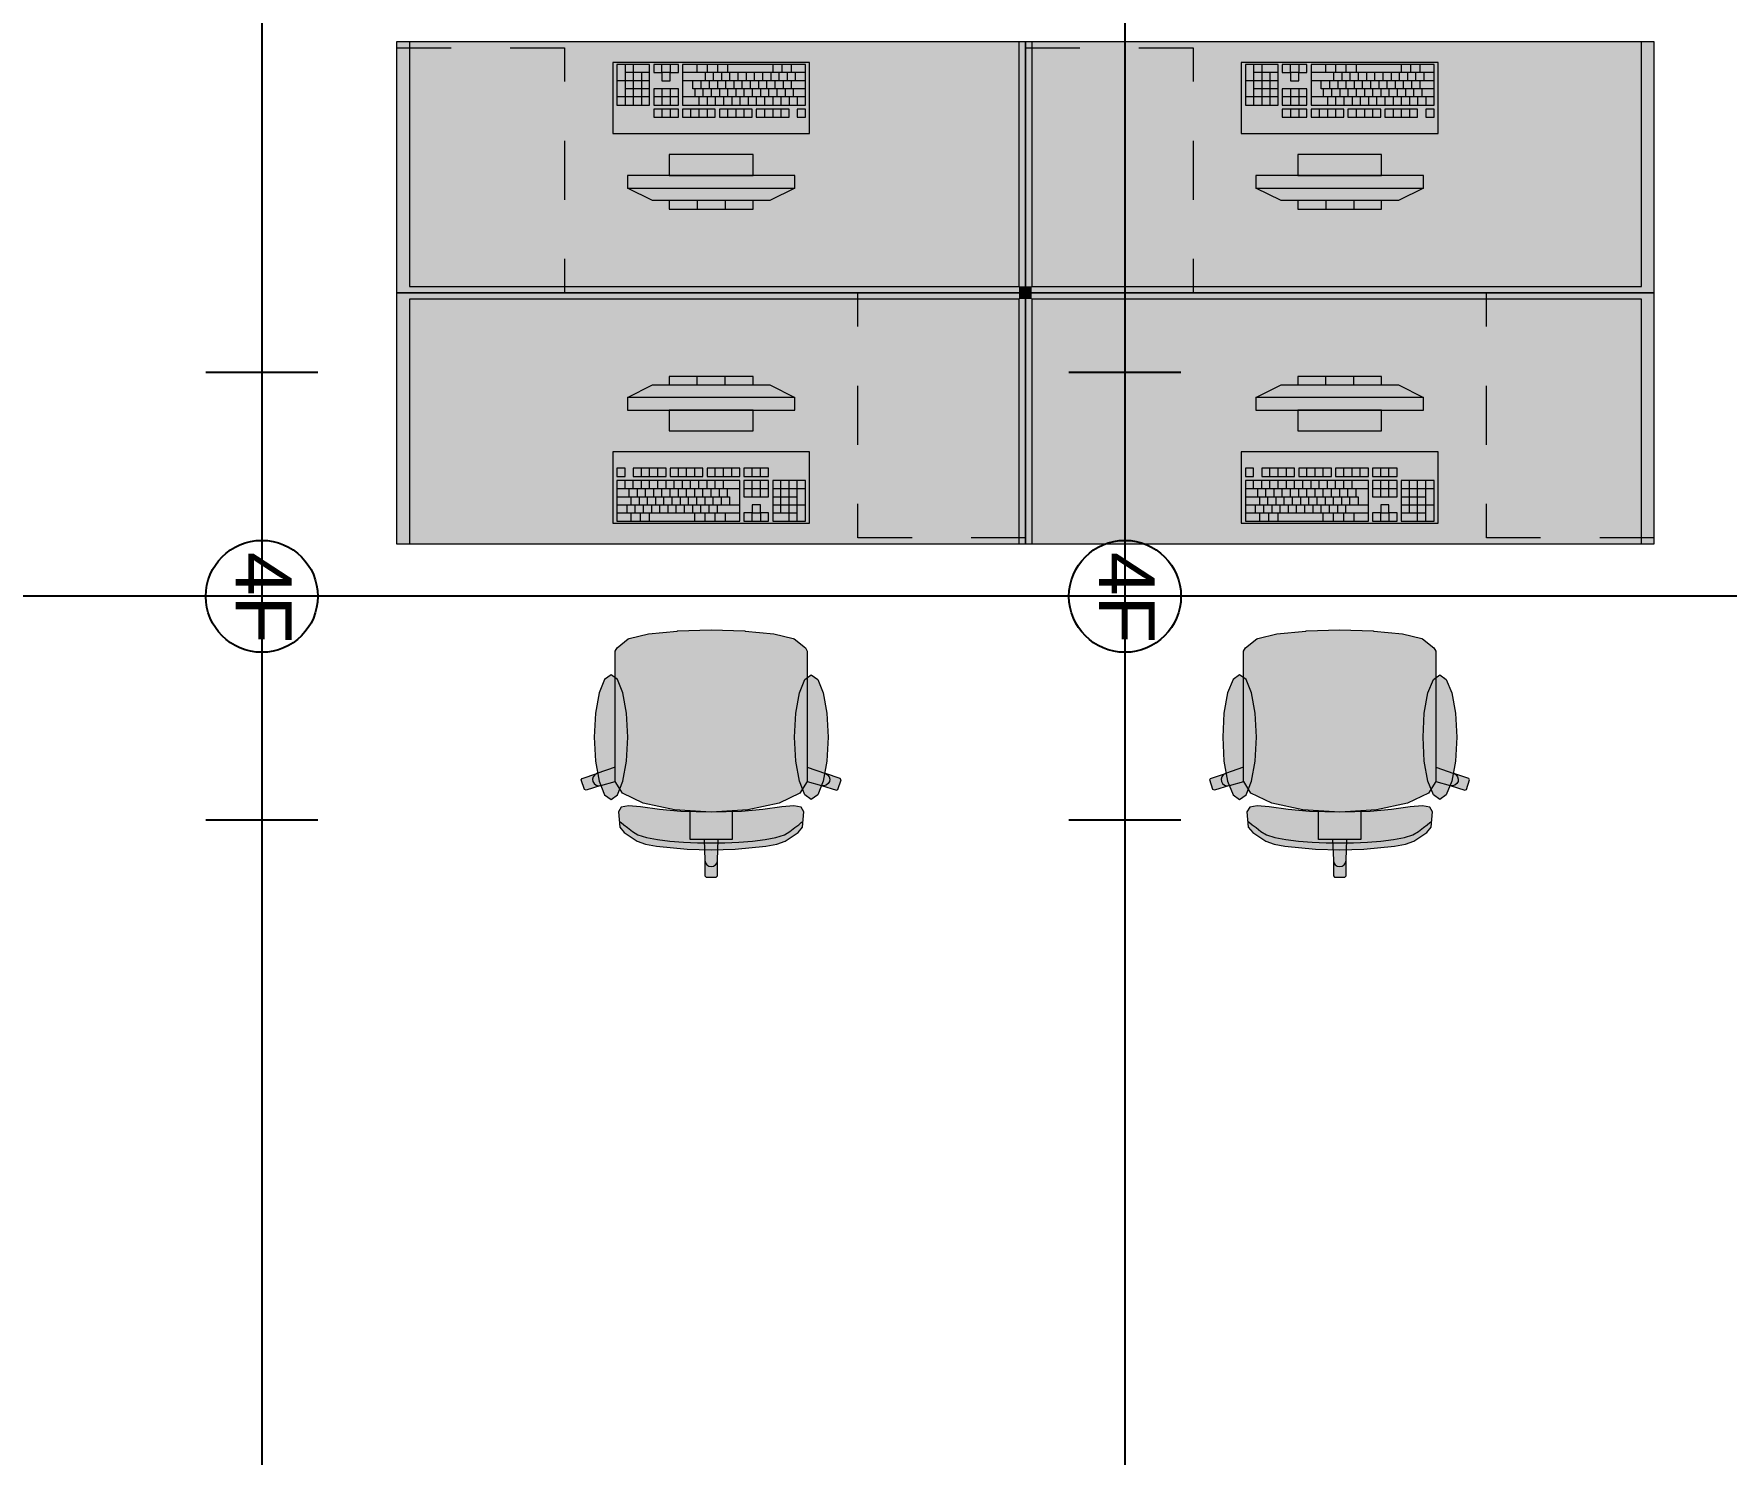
# Model space of a CAD drawing. Header units: inches. Extents: x 99 to 83418, y 65 to 21631.
# Drawn here: x 25828 to 29867, y 11176 to 14568 of the extents above; entities that cross this region are included whole.
import ezdxf

# ---------------------------------------------------------------- set-up
doc = ezdxf.new("R2010")
doc.units = ezdxf.units.IN
doc.header["$MEASUREMENT"] = 0
doc.layers.add('A-Place', color=50, linetype='Continuous')
doc.layers.add('lights', color=1, linetype='Continuous')
doc.layers.add('PDF_Interior$-$Furniture$', color=7, linetype='Continuous', true_color=0x573938)
doc.styles.get("Standard").update_dxf_attribs({"font": 'arial.ttf'})

# ---------------------------------------------------------------- blocks, each defined once
blk = doc.blocks.new('4feet')
at = {"layer": 'lights'}
for p, q in [((2508.5, 2039.6), (2508.5, 1739.6)), ((3708.5, 2039.6), (3708.5, 1739.6)), ((2508.5, 1889.6), (2958.5, 1889.6)), ((3258.5, 1889.6), (3708.5, 1889.6))]:
    blk.add_line(p, q, dxfattribs=at)
blk.add_circle((3108.5, 1889.6), 150, dxfattribs=at)
at = {"layer": 'lights', "insert": (2989.7, 1969.6), "char_height": 150, "attachment_point": 1}
blk.add_mtext_dynamic_manual_height_columns('4F', width=300, gutter_width=12.5, heights=[0], dxfattribs=at)

msp = doc.modelspace()

# ---------------------------------------------------------------- hatches: boundary and pattern name
at = {"layer": 'PDF_Interior$-$Furniture$', "true_color": 0xffffff, "transparency": 33554559}
for points in [[(26724.3, 13964.4), (26724.3, 14549.4), (26694.3, 14549.4), (26694.3, 13349.4), (26724.3, 13349.4), (26724.3, 13934.4)], [(29664.3, 13934.4), (29664.3, 13349.4), (29694.3, 13349.4), (29694.3, 14549.4), (29664.3, 14549.4), (29664.3, 13964.4)], [(27644.3, 14229.4), (27544.3, 14229.4), (27544.3, 14279.4), (27344.3, 14279.4), (27344.3, 14229.4), (27244.3, 14229.4), (27244.3, 14199.4), (27304.3, 14169.4), (27344.3, 14169.4), (27344.3, 14149.4), (27544.3, 14149.4), (27544.3, 14169.4), (27584.3, 14169.4), (27644.3, 14199.4)], [(29144.3, 14229.4), (29044.3, 14229.4), (29044.3, 14279.4), (28844.3, 14279.4), (28844.3, 14229.4), (28744.3, 14229.4), (28744.3, 14199.4), (28804.3, 14169.4), (28844.3, 14169.4), (28844.3, 14149.4), (29044.3, 14149.4), (29044.3, 14169.4), (29084.3, 14169.4), (29144.3, 14199.4)], [(27244.3, 13669.4), (27344.3, 13669.4), (27344.3, 13619.4), (27544.3, 13619.4), (27544.3, 13669.4), (27644.3, 13669.4), (27644.3, 13699.4), (27584.3, 13729.4), (27544.3, 13729.4), (27544.3, 13749.4), (27344.3, 13749.4), (27344.3, 13729.4), (27304.3, 13729.4), (27244.3, 13699.4)], [(28744.3, 13669.4), (28844.3, 13669.4), (28844.3, 13619.4), (29044.3, 13619.4), (29044.3, 13669.4), (29144.3, 13669.4), (29144.3, 13699.4), (29084.3, 13729.4), (29044.3, 13729.4), (29044.3, 13749.4), (28844.3, 13749.4), (28844.3, 13729.4), (28804.3, 13729.4), (28744.3, 13699.4)], [(27215, 13026.2), (27215, 12817.1), (27171.7, 12801.4), (27136.2, 12790), (27134.3, 12786.3), (27141.8, 12763.5), (27145.6, 12761.6), (27181, 12773), (27215.2, 12782.7), (27232.5, 12754.8), (27282.2, 12731), (27356.6, 12715.1), (27394, 12712.8), (27394, 12674.1), (27394, 12644.1), (27427.4, 12644.1), (27429.2, 12594.3), (27429.2, 12557.4), (27432.2, 12554.4), (27444.3, 12554.4), (27444.3, 13144.4), (27364.3, 13141.9), (27363.2, 13141.8), (27294.5, 13134.7), (27248.5, 13124), (27246.4, 13123.1), (27219.6, 13101.9), (27215, 13093.3), (27215, 13062.3)], [(27673.6, 13026.2), (27673.6, 13062.3), (27673.6, 13093.3), (27669, 13101.9), (27642.2, 13123.1), (27640.1, 13124), (27594.2, 13134.7), (27525.4, 13141.8), (27524.3, 13141.9), (27444.3, 13144.4), (27444.3, 12554.4), (27456.4, 12554.4), (27459.4, 12557.4), (27459.4, 12594.3), (27461.2, 12644.1), (27494.6, 12644.1), (27494.6, 12674.1), (27494.6, 12712.8), (27532, 12715.1), (27606.4, 12731), (27656.1, 12754.8), (27673.5, 12782.7), (27707.6, 12773), (27743, 12761.6), (27746.8, 12763.5), (27754.3, 12786.3), (27752.4, 12790), (27717, 12801.4), (27673.6, 12817.1)], [(28715, 13026.2), (28715, 12817.1), (28671.7, 12801.4), (28636.2, 12790), (28634.3, 12786.3), (28641.8, 12763.5), (28645.6, 12761.6), (28681, 12773), (28715.2, 12782.7), (28732.5, 12754.8), (28782.2, 12731), (28856.6, 12715.1), (28894, 12712.8), (28894, 12674.1), (28894, 12644.1), (28927.4, 12644.1), (28929.2, 12594.3), (28929.2, 12557.4), (28932.2, 12554.4), (28944.3, 12554.4), (28944.3, 13144.4), (28864.3, 13141.9), (28863.2, 13141.8), (28794.5, 13134.7), (28748.5, 13124), (28746.4, 13123.1), (28719.6, 13101.9), (28715, 13093.3), (28715, 13062.3)], [(29173.6, 13026.2), (29173.6, 13062.3), (29173.6, 13093.3), (29169, 13101.9), (29142.2, 13123.1), (29140.1, 13124), (29094.2, 13134.7), (29025.4, 13141.8), (29024.3, 13141.9), (28944.3, 13144.4), (28944.3, 12554.4), (28956.4, 12554.4), (28959.4, 12557.4), (28959.4, 12594.3), (28961.2, 12644.1), (28994.6, 12644.1), (28994.6, 12674.1), (28994.6, 12712.8), (29032, 12715.1), (29106.4, 12731), (29156.1, 12754.8), (29173.5, 12782.7), (29207.6, 12773), (29243, 12761.6), (29246.8, 12763.5), (29254.3, 12786.3), (29252.4, 12790), (29217, 12801.4), (29173.6, 12817.1)], [(27165, 12888.5), (27166.8, 12844.7), (27172.5, 12801.9), (27181.9, 12767.2), (27193.5, 12746), (27205.3, 12739.4), (27217.1, 12746), (27228.7, 12767.2), (27238, 12801.8), (27243.8, 12844.6), (27245.5, 12888.4), (27243.7, 12932.2), (27238, 12975), (27228.7, 13009.7), (27217.1, 13030.9), (27205.3, 13037.5), (27193.4, 13030.9), (27181.9, 13009.8), (27172.5, 12975.1), (27166.8, 12932.3)], [(27723.6, 12888.5), (27721.8, 12932.3), (27716.1, 12975.1), (27706.7, 13009.8), (27695.1, 13030.9), (27683.3, 13037.5), (27671.5, 13030.9), (27659.9, 13009.7), (27650.5, 12975), (27644.8, 12932.2), (27643, 12888.4), (27644.8, 12844.6), (27650.5, 12801.8), (27659.9, 12767.1), (27671.5, 12746), (27683.3, 12739.4), (27695.1, 12746), (27706.7, 12767.2), (27716.1, 12801.9), (27721.8, 12844.7)], [(28665, 12888.5), (28666.8, 12844.7), (28672.5, 12801.9), (28681.9, 12767.2), (28693.5, 12746), (28705.3, 12739.4), (28717.1, 12746), (28728.7, 12767.2), (28738, 12801.8), (28743.8, 12844.6), (28745.5, 12888.4), (28743.7, 12932.2), (28738, 12975), (28728.7, 13009.7), (28717.1, 13030.9), (28705.3, 13037.5), (28693.4, 13030.9), (28681.9, 13009.8), (28672.5, 12975.1), (28666.8, 12932.3)], [(29223.6, 12888.5), (29221.8, 12932.3), (29216.1, 12975.1), (29206.7, 13009.8), (29195.1, 13030.9), (29183.3, 13037.5), (29171.5, 13030.9), (29159.9, 13009.7), (29150.5, 12975), (29144.8, 12932.2), (29143, 12888.4), (29144.8, 12844.6), (29150.5, 12801.8), (29159.9, 12767.1), (29171.5, 12746), (29183.3, 12739.4), (29195.1, 12746), (29206.7, 12767.2), (29216.1, 12801.9), (29221.8, 12844.7)], [(27386.8, 12621.3), (27444.3, 12619.2), (27444.3, 12708.9), (27372, 12711.2), (27321.1, 12715.9), (27275.8, 12721.7), (27246.9, 12724.3), (27229.6, 12721.3), (27222.9, 12709.7), (27226.2, 12673.6), (27236.7, 12660.4), (27267.8, 12640.4), (27287.7, 12633.1), (27313.6, 12628.3)], [(27501.8, 12621.3), (27575, 12628.3), (27600.9, 12633.1), (27620.8, 12640.4), (27651.9, 12660.4), (27662.4, 12673.6), (27665.7, 12709.7), (27659, 12721.3), (27641.8, 12724.3), (27612.8, 12721.7), (27567.5, 12715.9), (27516.6, 12711.2), (27444.3, 12708.9), (27444.3, 12619.2)], [(28886.8, 12621.3), (28944.3, 12619.2), (28944.3, 12708.9), (28872, 12711.2), (28821.1, 12715.9), (28775.8, 12721.7), (28746.9, 12724.3), (28729.6, 12721.3), (28722.9, 12709.7), (28726.2, 12673.6), (28736.7, 12660.4), (28767.8, 12640.4), (28787.7, 12633.1), (28813.6, 12628.3)], [(29001.8, 12621.3), (29075, 12628.3), (29100.9, 12633.1), (29120.8, 12640.4), (29151.9, 12660.4), (29162.4, 12673.6), (29165.7, 12709.7), (29159, 12721.3), (29141.8, 12724.3), (29112.8, 12721.7), (29067.5, 12715.9), (29016.6, 12711.2), (28944.3, 12708.9), (28944.3, 12619.2)]]:
    msp.add_hatch(color=7, dxfattribs=at).paths.add_polyline_path(points)

# ---------------------------------------------------------------- linework, layer by layer
at = {"layer": 'A-Place'}
for p, q in [((26371.8, 19618.1), (26371.8, 7742)), ((28431.8, 19618.1), (28431.8, 7742)), ((31538.4, 13224.6), (7459.3, 13224.6))]:
    msp.add_line(p, q, dxfattribs=at)
at = {"layer": 'PDF_Interior$-$Furniture$', "lineweight": 13}
for points in [[(28194.3, 13949.4), (26694.3, 13949.4), (26694.3, 14549.4), (28194.3, 14549.4)], [(28209.3, 13964.4), (29664.3, 13964.4), (29664.3, 14549.4), (29694.3, 14549.4), (29694.3, 13349.4), (29664.3, 13349.4), (29664.3, 13934.4), (28209.3, 13934.4), (28209.3, 13349.4), (28179.3, 13349.4), (28179.3, 13934.4), (26724.3, 13934.4), (26724.3, 13349.4), (26694.3, 13349.4), (26694.3, 14549.4), (26724.3, 14549.4), (26724.3, 13964.4), (28179.3, 13964.4), (28179.3, 14549.4), (28209.3, 14549.4)], [(29694.3, 13949.4), (28194.3, 13949.4), (28194.3, 14549.4), (29694.3, 14549.4)], [(27679.3, 14499.4), (27209.3, 14499.4), (27209.3, 14329.4), (27679.3, 14329.4)], [(29179.3, 14499.4), (28709.3, 14499.4), (28709.3, 14329.4), (29179.3, 14329.4)], [(27297.4, 14494.5), (27219.1, 14494.5), (27219.1, 14397.6), (27297.4, 14397.6)], [(27366, 14494.5), (27307.2, 14494.5), (27307.2, 14475.1), (27326.8, 14475.1), (27326.8, 14455.8), (27346.4, 14455.8), (27346.4, 14475.1), (27366, 14475.1)], [(27669.5, 14494.5), (27375.8, 14494.5), (27375.8, 14397.6), (27669.5, 14397.6)], [(28797.4, 14494.5), (28719.1, 14494.5), (28719.1, 14397.6), (28797.4, 14397.6)], [(28866, 14494.5), (28807.2, 14494.5), (28807.2, 14475.1), (28826.8, 14475.1), (28826.8, 14455.8), (28846.4, 14455.8), (28846.4, 14475.1), (28866, 14475.1)], [(29169.5, 14494.5), (28875.8, 14494.5), (28875.8, 14397.6), (29169.5, 14397.6)], [(27366, 14436.4), (27307.2, 14436.4), (27307.2, 14397.6), (27366, 14397.6)], [(28866, 14436.4), (28807.2, 14436.4), (28807.2, 14397.6), (28866, 14397.6)], [(27366, 14387.9), (27307.2, 14387.9), (27307.2, 14368.5), (27366, 14368.5)], [(27454.1, 14387.9), (27375.8, 14387.9), (27375.8, 14368.5), (27454.1, 14368.5)], [(27542.2, 14387.9), (27463.9, 14387.9), (27463.9, 14368.5), (27542.2, 14368.5)], [(27630.3, 14387.9), (27552, 14387.9), (27552, 14368.5), (27630.3, 14368.5)], [(27669.5, 14387.9), (27649.9, 14387.9), (27649.9, 14368.5), (27669.5, 14368.5)], [(28866, 14387.9), (28807.2, 14387.9), (28807.2, 14368.5), (28866, 14368.5)], [(28954.1, 14387.9), (28875.8, 14387.9), (28875.8, 14368.5), (28954.1, 14368.5)], [(29042.2, 14387.9), (28963.9, 14387.9), (28963.9, 14368.5), (29042.2, 14368.5)], [(29130.3, 14387.9), (29052, 14387.9), (29052, 14368.5), (29130.3, 14368.5)], [(29169.5, 14387.9), (29149.9, 14387.9), (29149.9, 14368.5), (29169.5, 14368.5)], [(27544.3, 14279.4), (27344.3, 14279.4), (27344.3, 14229.4), (27544.3, 14229.4)], [(29044.3, 14279.4), (28844.3, 14279.4), (28844.3, 14229.4), (29044.3, 14229.4)], [(27644.3, 14229.4), (27244.3, 14229.4), (27244.3, 14199.4), (27644.3, 14199.4)], [(29144.3, 14229.4), (28744.3, 14229.4), (28744.3, 14199.4), (29144.3, 14199.4)], [(27544.3, 14169.4), (27344.3, 14169.4), (27344.3, 14149.4), (27544.3, 14149.4)], [(29044.3, 14169.4), (28844.3, 14169.4), (28844.3, 14149.4), (29044.3, 14149.4)], [(26694.3, 13949.4), (28194.3, 13949.4), (28194.3, 13349.4), (26694.3, 13349.4)], [(28194.3, 13949.4), (29694.3, 13949.4), (29694.3, 13349.4), (28194.3, 13349.4)], [(27344.3, 13729.4), (27544.3, 13729.4), (27544.3, 13749.4), (27344.3, 13749.4)], [(28844.3, 13729.4), (29044.3, 13729.4), (29044.3, 13749.4), (28844.3, 13749.4)], [(27244.3, 13669.4), (27644.3, 13669.4), (27644.3, 13699.4), (27244.3, 13699.4)], [(28744.3, 13669.4), (29144.3, 13669.4), (29144.3, 13699.4), (28744.3, 13699.4)], [(27344.3, 13619.4), (27544.3, 13619.4), (27544.3, 13669.4), (27344.3, 13669.4)], [(28844.3, 13619.4), (29044.3, 13619.4), (29044.3, 13669.4), (28844.3, 13669.4)], [(27209.3, 13399.4), (27679.3, 13399.4), (27679.3, 13569.4), (27209.3, 13569.4)], [(27219.1, 13510.9), (27238.7, 13510.9), (27238.7, 13530.3), (27219.1, 13530.3)], [(27258.3, 13510.9), (27336.6, 13510.9), (27336.6, 13530.3), (27258.3, 13530.3)], [(27346.4, 13510.9), (27424.7, 13510.9), (27424.7, 13530.3), (27346.4, 13530.3)], [(27434.5, 13510.9), (27512.8, 13510.9), (27512.8, 13530.3), (27434.5, 13530.3)], [(27522.6, 13510.9), (27581.4, 13510.9), (27581.4, 13530.3), (27522.6, 13530.3)], [(28709.3, 13399.4), (29179.3, 13399.4), (29179.3, 13569.4), (28709.3, 13569.4)], [(28719.1, 13510.9), (28738.7, 13510.9), (28738.7, 13530.3), (28719.1, 13530.3)], [(28758.3, 13510.9), (28836.6, 13510.9), (28836.6, 13530.3), (28758.3, 13530.3)], [(28846.4, 13510.9), (28924.7, 13510.9), (28924.7, 13530.3), (28846.4, 13530.3)], [(28934.5, 13510.9), (29012.8, 13510.9), (29012.8, 13530.3), (28934.5, 13530.3)], [(29022.6, 13510.9), (29081.4, 13510.9), (29081.4, 13530.3), (29022.6, 13530.3)], [(27219.1, 13404.2), (27512.8, 13404.2), (27512.8, 13501.2), (27219.1, 13501.2)], [(27522.6, 13462.4), (27581.4, 13462.4), (27581.4, 13501.2), (27522.6, 13501.2)], [(27591.2, 13404.2), (27669.5, 13404.2), (27669.5, 13501.2), (27591.2, 13501.2)], [(28719.1, 13404.2), (29012.8, 13404.2), (29012.8, 13501.2), (28719.1, 13501.2)], [(29022.6, 13462.4), (29081.4, 13462.4), (29081.4, 13501.2), (29022.6, 13501.2)], [(29091.2, 13404.2), (29169.5, 13404.2), (29169.5, 13501.2), (29091.2, 13501.2)], [(27522.6, 13404.2), (27581.4, 13404.2), (27581.4, 13423.6), (27561.8, 13423.6), (27561.8, 13443), (27542.2, 13443), (27542.2, 13423.6), (27522.6, 13423.6)], [(29022.6, 13404.2), (29081.4, 13404.2), (29081.4, 13423.6), (29061.8, 13423.6), (29061.8, 13443), (29042.2, 13443), (29042.2, 13423.6), (29022.6, 13423.6)], [(27168.1, 12831.4), (27176.8, 12783.1), (27189.9, 12750.8), (27205.3, 12739.4), (27220.7, 12750.8), (27233.8, 12783.1), (27242.5, 12831.4), (27245.6, 12888.5), (27242.5, 12945.5), (27233.8, 12993.8), (27220.7, 13026.1), (27205.3, 13037.5), (27189.9, 13026.1), (27176.8, 12993.8), (27168.1, 12945.5), (27165, 12888.5)], [(27723.6, 12888.5), (27720.5, 12831.4), (27711.8, 12783.1), (27698.7, 12750.8), (27683.3, 12739.4), (27667.9, 12750.8), (27654.8, 12783.1), (27646.1, 12831.4), (27643.1, 12888.5), (27646.1, 12945.5), (27654.8, 12993.8), (27667.9, 13026.1), (27683.3, 13037.5), (27698.7, 13026.1), (27711.8, 12993.8), (27720.5, 12945.5)], [(28668.1, 12831.4), (28676.8, 12783.1), (28689.9, 12750.8), (28705.3, 12739.4), (28720.7, 12750.8), (28733.8, 12783.1), (28742.5, 12831.4), (28745.6, 12888.5), (28742.5, 12945.5), (28733.8, 12993.8), (28720.7, 13026.1), (28705.3, 13037.5), (28689.9, 13026.1), (28676.8, 12993.8), (28668.1, 12945.5), (28665, 12888.5)], [(29223.6, 12888.5), (29220.5, 12831.4), (29211.8, 12783.1), (29198.7, 12750.8), (29183.3, 12739.4), (29167.9, 12750.8), (29154.8, 12783.1), (29146.1, 12831.4), (29143.1, 12888.5), (29146.1, 12945.5), (29154.8, 12993.8), (29167.9, 13026.1), (29183.3, 13037.5), (29198.7, 13026.1), (29211.8, 12993.8), (29220.5, 12945.5)], [(27567.5, 12715.9), (27516.6, 12711.2), (27444.3, 12708.9), (27372, 12711.2), (27321.1, 12715.9), (27275.8, 12721.7), (27246.9, 12724.3), (27229.6, 12721.3), (27222.9, 12709.7), (27226.2, 12673.6), (27236.7, 12660.4), (27267.8, 12640.4), (27287.7, 12633.1), (27313.6, 12628.3), (27386.8, 12621.3), (27444.3, 12619.2), (27501.8, 12621.3), (27575, 12628.3), (27600.9, 12633.1), (27620.8, 12640.4), (27651.9, 12660.4), (27662.4, 12673.6), (27665.7, 12709.7), (27659, 12721.3), (27641.8, 12724.3), (27612.8, 12721.7)], [(29067.5, 12715.9), (29016.6, 12711.2), (28944.3, 12708.9), (28872, 12711.2), (28821.1, 12715.9), (28775.8, 12721.7), (28746.9, 12724.3), (28729.6, 12721.3), (28722.9, 12709.7), (28726.2, 12673.6), (28736.7, 12660.4), (28767.8, 12640.4), (28787.7, 12633.1), (28813.6, 12628.3), (28886.8, 12621.3), (28944.3, 12619.2), (29001.8, 12621.3), (29075, 12628.3), (29100.9, 12633.1), (29120.8, 12640.4), (29151.9, 12660.4), (29162.4, 12673.6), (29165.7, 12709.7), (29159, 12721.3), (29141.8, 12724.3), (29112.8, 12721.7)]]:
    msp.add_lwpolyline(points, close=True, dxfattribs=at)
for points in [[(26694.3, 14534.4), (26823.7, 14534.4)], [(26964.9, 14534.4), (27094.3, 14534.4), (27094.3, 14453.6)], [(28194.3, 14534.4), (28323.7, 14534.4)], [(28464.9, 14534.4), (28594.3, 14534.4), (28594.3, 14453.6)], [(27238.7, 14494.5), (27238.7, 14397.6)], [(27297.4, 14475.1), (27238.7, 14475.1)], [(27258.3, 14494.5), (27258.3, 14397.6)], [(27277.8, 14475.1), (27277.8, 14397.6)], [(27346.4, 14494.5), (27346.4, 14475.1), (27326.8, 14475.1), (27326.8, 14494.5)], [(27669.5, 14475.1), (27375.8, 14475.1)], [(27410, 14494.5), (27410, 14475.1)], [(27429.6, 14475.1), (27429.6, 14455.8)], [(27434.5, 14494.5), (27434.5, 14475.1)], [(27449.2, 14475.1), (27449.2, 14455.8)], [(27459, 14494.5), (27459, 14475.1)], [(27468.8, 14475.1), (27468.8, 14455.8)], [(27483.5, 14494.5), (27483.5, 14475.1)], [(27488.4, 14475.1), (27488.4, 14455.8)], [(27508, 14475.1), (27508, 14455.8)], [(27527.5, 14475.1), (27527.5, 14455.8)], [(27547.1, 14475.1), (27547.1, 14455.8)], [(27566.7, 14475.1), (27566.7, 14455.8)], [(27586.3, 14475.1), (27586.3, 14455.8)], [(27591.2, 14494.5), (27591.2, 14475.1)], [(27605.9, 14475.1), (27605.9, 14455.8)], [(27613.2, 14494.5), (27613.2, 14475.1)], [(27625.5, 14475.1), (27625.5, 14455.8)], [(27635.2, 14494.5), (27635.2, 14475.1)], [(27645, 14475.1), (27645, 14455.8)], [(28738.7, 14494.5), (28738.7, 14397.6)], [(28797.4, 14475.1), (28738.7, 14475.1)], [(28758.3, 14494.5), (28758.3, 14397.6)], [(28777.8, 14475.1), (28777.8, 14397.6)], [(28846.4, 14494.5), (28846.4, 14475.1), (28826.8, 14475.1), (28826.8, 14494.5)], [(29169.5, 14475.1), (28875.8, 14475.1)], [(28910, 14494.5), (28910, 14475.1)], [(28929.6, 14475.1), (28929.6, 14455.8)], [(28934.5, 14494.5), (28934.5, 14475.1)], [(28949.2, 14475.1), (28949.2, 14455.8)], [(28959, 14494.5), (28959, 14475.1)], [(28968.8, 14475.1), (28968.8, 14455.8)], [(28983.5, 14494.5), (28983.5, 14475.1)], [(28988.4, 14475.1), (28988.4, 14455.8)], [(29008, 14475.1), (29008, 14455.8)], [(29027.5, 14475.1), (29027.5, 14455.8)], [(29047.1, 14475.1), (29047.1, 14455.8)], [(29066.7, 14475.1), (29066.7, 14455.8)], [(29086.3, 14475.1), (29086.3, 14455.8)], [(29091.2, 14494.5), (29091.2, 14475.1)], [(29105.9, 14475.1), (29105.9, 14455.8)], [(29113.2, 14494.5), (29113.2, 14475.1)], [(29125.5, 14475.1), (29125.5, 14455.8)], [(29135.2, 14494.5), (29135.2, 14475.1)], [(29145, 14475.1), (29145, 14455.8)], [(27297.4, 14455.8), (27219.1, 14455.8)], [(27297.4, 14436.4), (27238.7, 14436.4)], [(27326.8, 14436.4), (27326.8, 14397.6)], [(27346.4, 14436.4), (27346.4, 14397.6)], [(27669.5, 14455.8), (27375.8, 14455.8)], [(27669.5, 14436.4), (27400.2, 14436.4), (27400.2, 14455.8)], [(27405.1, 14436.4), (27405.1, 14417)], [(27419.8, 14455.8), (27419.8, 14436.4)], [(27424.7, 14436.4), (27424.7, 14417)], [(27439.4, 14455.8), (27439.4, 14436.4)], [(27444.3, 14436.4), (27444.3, 14417)], [(27459, 14455.8), (27459, 14436.4)], [(27463.9, 14436.4), (27463.9, 14417)], [(27478.6, 14455.8), (27478.6, 14436.4)], [(27483.5, 14436.4), (27483.5, 14417)], [(27498.2, 14455.8), (27498.2, 14436.4)], [(27503.1, 14436.4), (27503.1, 14417)], [(27517.7, 14455.8), (27517.7, 14436.4)], [(27522.6, 14436.4), (27522.6, 14417)], [(27537.3, 14455.8), (27537.3, 14436.4)], [(27542.2, 14436.4), (27542.2, 14417)], [(27556.9, 14455.8), (27556.9, 14436.4)], [(27561.8, 14436.4), (27561.8, 14417)], [(27576.5, 14455.8), (27576.5, 14436.4)], [(27581.4, 14436.4), (27581.4, 14417)], [(27596.1, 14455.8), (27596.1, 14436.4)], [(27601, 14436.4), (27601, 14417)], [(27615.7, 14455.8), (27615.7, 14436.4)], [(27620.6, 14436.4), (27620.6, 14417)], [(27635.2, 14455.8), (27635.2, 14436.4)], [(27640.1, 14436.4), (27640.1, 14417)], [(28797.4, 14455.8), (28719.1, 14455.8)], [(28797.4, 14436.4), (28738.7, 14436.4)], [(28826.8, 14436.4), (28826.8, 14397.6)], [(28846.4, 14436.4), (28846.4, 14397.6)], [(29169.5, 14455.8), (28875.8, 14455.8)], [(29169.5, 14436.4), (28900.2, 14436.4), (28900.2, 14455.8)], [(28905.1, 14436.4), (28905.1, 14417)], [(28919.8, 14455.8), (28919.8, 14436.4)], [(28924.7, 14436.4), (28924.7, 14417)], [(28939.4, 14455.8), (28939.4, 14436.4)], [(28944.3, 14436.4), (28944.3, 14417)], [(28959, 14455.8), (28959, 14436.4)], [(28963.9, 14436.4), (28963.9, 14417)], [(28978.6, 14455.8), (28978.6, 14436.4)], [(28983.5, 14436.4), (28983.5, 14417)], [(28998.2, 14455.8), (28998.2, 14436.4)], [(29003.1, 14436.4), (29003.1, 14417)], [(29017.7, 14455.8), (29017.7, 14436.4)], [(29022.6, 14436.4), (29022.6, 14417)], [(29037.3, 14455.8), (29037.3, 14436.4)], [(29042.2, 14436.4), (29042.2, 14417)], [(29056.9, 14455.8), (29056.9, 14436.4)], [(29061.8, 14436.4), (29061.8, 14417)], [(29076.5, 14455.8), (29076.5, 14436.4)], [(29081.4, 14436.4), (29081.4, 14417)], [(29096.1, 14455.8), (29096.1, 14436.4)], [(29101, 14436.4), (29101, 14417)], [(29115.7, 14455.8), (29115.7, 14436.4)], [(29120.6, 14436.4), (29120.6, 14417)], [(29135.2, 14455.8), (29135.2, 14436.4)], [(29140.1, 14436.4), (29140.1, 14417)], [(27297.4, 14417), (27219.1, 14417)], [(27366, 14417), (27307.2, 14417)], [(27326.8, 14387.9), (27326.8, 14368.5)], [(27346.4, 14387.9), (27346.4, 14368.5)], [(27669.5, 14417), (27375.8, 14417)], [(27395.3, 14387.9), (27395.3, 14368.5)], [(27414.9, 14417), (27414.9, 14397.6)], [(27414.9, 14387.9), (27414.9, 14368.5)], [(27434.5, 14417), (27434.5, 14397.6)], [(27434.5, 14387.9), (27434.5, 14368.5)], [(27454.1, 14417), (27454.1, 14397.6)], [(27473.7, 14417), (27473.7, 14397.6)], [(27483.5, 14387.9), (27483.5, 14368.5)], [(27493.3, 14417), (27493.3, 14397.6)], [(27503.1, 14387.9), (27503.1, 14368.5)], [(27512.8, 14417), (27512.8, 14397.6)], [(27522.6, 14387.9), (27522.6, 14368.5)], [(27532.4, 14417), (27532.4, 14397.6)], [(27552, 14417), (27552, 14397.6)], [(27571.6, 14417), (27571.6, 14397.6)], [(27571.6, 14387.9), (27571.6, 14368.5)], [(27591.2, 14417), (27591.2, 14397.6)], [(27591.2, 14387.9), (27591.2, 14368.5)], [(27610.8, 14417), (27610.8, 14397.6)], [(27610.8, 14387.9), (27610.8, 14368.5)], [(27630.3, 14417), (27630.3, 14397.6)], [(27649.9, 14417), (27649.9, 14397.6)], [(28797.4, 14417), (28719.1, 14417)], [(28866, 14417), (28807.2, 14417)], [(28826.8, 14387.9), (28826.8, 14368.5)], [(28846.4, 14387.9), (28846.4, 14368.5)], [(29169.5, 14417), (28875.8, 14417)], [(28895.3, 14387.9), (28895.3, 14368.5)], [(28914.9, 14417), (28914.9, 14397.6)], [(28914.9, 14387.9), (28914.9, 14368.5)], [(28934.5, 14417), (28934.5, 14397.6)], [(28934.5, 14387.9), (28934.5, 14368.5)], [(28954.1, 14417), (28954.1, 14397.6)], [(28973.7, 14417), (28973.7, 14397.6)], [(28983.5, 14387.9), (28983.5, 14368.5)], [(28993.3, 14417), (28993.3, 14397.6)], [(29003.1, 14387.9), (29003.1, 14368.5)], [(29012.8, 14417), (29012.8, 14397.6)], [(29022.6, 14387.9), (29022.6, 14368.5)], [(29032.4, 14417), (29032.4, 14397.6)], [(29052, 14417), (29052, 14397.6)], [(29071.6, 14417), (29071.6, 14397.6)], [(29071.6, 14387.9), (29071.6, 14368.5)], [(29091.2, 14417), (29091.2, 14397.6)], [(29091.2, 14387.9), (29091.2, 14368.5)], [(29110.8, 14417), (29110.8, 14397.6)], [(29110.8, 14387.9), (29110.8, 14368.5)], [(29130.3, 14417), (29130.3, 14397.6)], [(29149.9, 14417), (29149.9, 14397.6)], [(27094.3, 14312.4), (27094.3, 14171.3)], [(28594.3, 14312.4), (28594.3, 14171.3)], [(27644.3, 14199.4), (27584.3, 14169.4), (27304.3, 14169.4), (27244.3, 14199.4)], [(29144.3, 14199.4), (29084.3, 14169.4), (28804.3, 14169.4), (28744.3, 14199.4)], [(27411, 14169.4), (27411, 14149.4)], [(27477.6, 14169.4), (27477.6, 14149.4)], [(28911, 14169.4), (28911, 14149.4)], [(28977.6, 14169.4), (28977.6, 14149.4)], [(27094.3, 14030.2), (27094.3, 13949.4)], [(28594.3, 14030.2), (28594.3, 13949.4)], [(27794.3, 13868.6), (27794.3, 13949.4)], [(29294.3, 13868.6), (29294.3, 13949.4)], [(27411, 13729.4), (27411, 13749.4)], [(27477.6, 13729.4), (27477.6, 13749.4)], [(28911, 13729.4), (28911, 13749.4)], [(28977.6, 13729.4), (28977.6, 13749.4)], [(27244.3, 13699.4), (27304.3, 13729.4), (27584.3, 13729.4), (27644.3, 13699.4)], [(27794.3, 13586.3), (27794.3, 13727.4)], [(28744.3, 13699.4), (28804.3, 13729.4), (29084.3, 13729.4), (29144.3, 13699.4)], [(29294.3, 13586.3), (29294.3, 13727.4)], [(27277.8, 13510.9), (27277.8, 13530.3)], [(27297.4, 13510.9), (27297.4, 13530.3)], [(27317, 13510.9), (27317, 13530.3)], [(27366, 13510.9), (27366, 13530.3)], [(27385.6, 13510.9), (27385.6, 13530.3)], [(27405.1, 13510.9), (27405.1, 13530.3)], [(27454.1, 13510.9), (27454.1, 13530.3)], [(27473.7, 13510.9), (27473.7, 13530.3)], [(27493.3, 13510.9), (27493.3, 13530.3)], [(27542.2, 13510.9), (27542.2, 13530.3)], [(27561.8, 13510.9), (27561.8, 13530.3)], [(28777.8, 13510.9), (28777.8, 13530.3)], [(28797.4, 13510.9), (28797.4, 13530.3)], [(28817, 13510.9), (28817, 13530.3)], [(28866, 13510.9), (28866, 13530.3)], [(28885.6, 13510.9), (28885.6, 13530.3)], [(28905.1, 13510.9), (28905.1, 13530.3)], [(28954.1, 13510.9), (28954.1, 13530.3)], [(28973.7, 13510.9), (28973.7, 13530.3)], [(28993.3, 13510.9), (28993.3, 13530.3)], [(29042.2, 13510.9), (29042.2, 13530.3)], [(29061.8, 13510.9), (29061.8, 13530.3)], [(27238.7, 13481.8), (27238.7, 13501.2)], [(27258.3, 13481.8), (27258.3, 13501.2)], [(27277.8, 13481.8), (27277.8, 13501.2)], [(27297.4, 13481.8), (27297.4, 13501.2)], [(27317, 13481.8), (27317, 13501.2)], [(27336.6, 13481.8), (27336.6, 13501.2)], [(27356.2, 13481.8), (27356.2, 13501.2)], [(27375.8, 13481.8), (27375.8, 13501.2)], [(27395.3, 13481.8), (27395.3, 13501.2)], [(27414.9, 13481.8), (27414.9, 13501.2)], [(27434.5, 13481.8), (27434.5, 13501.2)], [(27454.1, 13481.8), (27454.1, 13501.2)], [(27473.7, 13481.8), (27473.7, 13501.2)], [(27542.2, 13462.4), (27542.2, 13501.2)], [(27561.8, 13462.4), (27561.8, 13501.2)], [(27610.8, 13423.6), (27610.8, 13501.2)], [(27630.3, 13404.2), (27630.3, 13501.2)], [(27649.9, 13404.2), (27649.9, 13501.2)], [(28738.7, 13481.8), (28738.7, 13501.2)], [(28758.3, 13481.8), (28758.3, 13501.2)], [(28777.8, 13481.8), (28777.8, 13501.2)], [(28797.4, 13481.8), (28797.4, 13501.2)], [(28817, 13481.8), (28817, 13501.2)], [(28836.6, 13481.8), (28836.6, 13501.2)], [(28856.2, 13481.8), (28856.2, 13501.2)], [(28875.8, 13481.8), (28875.8, 13501.2)], [(28895.3, 13481.8), (28895.3, 13501.2)], [(28914.9, 13481.8), (28914.9, 13501.2)], [(28934.5, 13481.8), (28934.5, 13501.2)], [(28954.1, 13481.8), (28954.1, 13501.2)], [(28973.7, 13481.8), (28973.7, 13501.2)], [(29042.2, 13462.4), (29042.2, 13501.2)], [(29061.8, 13462.4), (29061.8, 13501.2)], [(29110.8, 13423.6), (29110.8, 13501.2)], [(29130.3, 13404.2), (29130.3, 13501.2)], [(29149.9, 13404.2), (29149.9, 13501.2)], [(27219.1, 13481.8), (27512.8, 13481.8)], [(27219.1, 13462.4), (27488.4, 13462.4), (27488.4, 13443)], [(27248.5, 13462.4), (27248.5, 13481.8)], [(27253.4, 13443), (27253.4, 13462.4)], [(27268.1, 13462.4), (27268.1, 13481.8)], [(27273, 13443), (27273, 13462.4)], [(27287.6, 13462.4), (27287.6, 13481.8)], [(27292.5, 13443), (27292.5, 13462.4)], [(27307.2, 13462.4), (27307.2, 13481.8)], [(27312.1, 13443), (27312.1, 13462.4)], [(27326.8, 13462.4), (27326.8, 13481.8)], [(27331.7, 13443), (27331.7, 13462.4)], [(27346.4, 13462.4), (27346.4, 13481.8)], [(27351.3, 13443), (27351.3, 13462.4)], [(27366, 13462.4), (27366, 13481.8)], [(27370.9, 13443), (27370.9, 13462.4)], [(27385.6, 13462.4), (27385.6, 13481.8)], [(27390.5, 13443), (27390.5, 13462.4)], [(27405.1, 13462.4), (27405.1, 13481.8)], [(27410, 13443), (27410, 13462.4)], [(27424.7, 13462.4), (27424.7, 13481.8)], [(27429.6, 13443), (27429.6, 13462.4)], [(27444.3, 13462.4), (27444.3, 13481.8)], [(27449.2, 13443), (27449.2, 13462.4)], [(27463.9, 13462.4), (27463.9, 13481.8)], [(27468.8, 13443), (27468.8, 13462.4)], [(27483.5, 13462.4), (27483.5, 13481.8)], [(27522.6, 13481.8), (27581.4, 13481.8)], [(27591.2, 13481.8), (27669.5, 13481.8)], [(27591.2, 13462.4), (27649.9, 13462.4)], [(28719.1, 13481.8), (29012.8, 13481.8)], [(28719.1, 13462.4), (28988.4, 13462.4), (28988.4, 13443)], [(28748.5, 13462.4), (28748.5, 13481.8)], [(28753.4, 13443), (28753.4, 13462.4)], [(28768.1, 13462.4), (28768.1, 13481.8)], [(28773, 13443), (28773, 13462.4)], [(28787.6, 13462.4), (28787.6, 13481.8)], [(28792.5, 13443), (28792.5, 13462.4)], [(28807.2, 13462.4), (28807.2, 13481.8)], [(28812.1, 13443), (28812.1, 13462.4)], [(28826.8, 13462.4), (28826.8, 13481.8)], [(28831.7, 13443), (28831.7, 13462.4)], [(28846.4, 13462.4), (28846.4, 13481.8)], [(28851.3, 13443), (28851.3, 13462.4)], [(28866, 13462.4), (28866, 13481.8)], [(28870.9, 13443), (28870.9, 13462.4)], [(28885.6, 13462.4), (28885.6, 13481.8)], [(28890.5, 13443), (28890.5, 13462.4)], [(28905.1, 13462.4), (28905.1, 13481.8)], [(28910, 13443), (28910, 13462.4)], [(28924.7, 13462.4), (28924.7, 13481.8)], [(28929.6, 13443), (28929.6, 13462.4)], [(28944.3, 13462.4), (28944.3, 13481.8)], [(28949.2, 13443), (28949.2, 13462.4)], [(28963.9, 13462.4), (28963.9, 13481.8)], [(28968.8, 13443), (28968.8, 13462.4)], [(28983.5, 13462.4), (28983.5, 13481.8)], [(29022.6, 13481.8), (29081.4, 13481.8)], [(29091.2, 13481.8), (29169.5, 13481.8)], [(29091.2, 13462.4), (29149.9, 13462.4)], [(27219.1, 13443), (27512.8, 13443)], [(27219.1, 13423.6), (27512.8, 13423.6)], [(27243.6, 13423.6), (27243.6, 13443)], [(27253.4, 13404.2), (27253.4, 13423.6)], [(27263.2, 13423.6), (27263.2, 13443)], [(27275.4, 13404.2), (27275.4, 13423.6)], [(27282.7, 13423.6), (27282.7, 13443)], [(27297.4, 13404.2), (27297.4, 13423.6)], [(27302.3, 13423.6), (27302.3, 13443)], [(27321.9, 13423.6), (27321.9, 13443)], [(27341.5, 13423.6), (27341.5, 13443)], [(27361.1, 13423.6), (27361.1, 13443)], [(27380.7, 13423.6), (27380.7, 13443)], [(27400.2, 13423.6), (27400.2, 13443)], [(27405.1, 13404.2), (27405.1, 13423.6)], [(27419.8, 13423.6), (27419.8, 13443)], [(27429.6, 13404.2), (27429.6, 13423.6)], [(27439.4, 13423.6), (27439.4, 13443)], [(27454.1, 13404.2), (27454.1, 13423.6)], [(27459, 13423.6), (27459, 13443)], [(27478.6, 13404.2), (27478.6, 13423.6)], [(27542.2, 13404.2), (27542.2, 13423.6), (27561.8, 13423.6), (27561.8, 13404.2)], [(27591.2, 13443), (27669.5, 13443)], [(27591.2, 13423.6), (27649.9, 13423.6)], [(27923.7, 13364.4), (27794.3, 13364.4), (27794.3, 13445.2)], [(28719.1, 13443), (29012.8, 13443)], [(28719.1, 13423.6), (29012.8, 13423.6)], [(28743.6, 13423.6), (28743.6, 13443)], [(28753.4, 13404.2), (28753.4, 13423.6)], [(28763.2, 13423.6), (28763.2, 13443)], [(28775.4, 13404.2), (28775.4, 13423.6)], [(28782.7, 13423.6), (28782.7, 13443)], [(28797.4, 13404.2), (28797.4, 13423.6)], [(28802.3, 13423.6), (28802.3, 13443)], [(28821.9, 13423.6), (28821.9, 13443)], [(28841.5, 13423.6), (28841.5, 13443)], [(28861.1, 13423.6), (28861.1, 13443)], [(28880.7, 13423.6), (28880.7, 13443)], [(28900.2, 13423.6), (28900.2, 13443)], [(28905.1, 13404.2), (28905.1, 13423.6)], [(28919.8, 13423.6), (28919.8, 13443)], [(28929.6, 13404.2), (28929.6, 13423.6)], [(28939.4, 13423.6), (28939.4, 13443)], [(28954.1, 13404.2), (28954.1, 13423.6)], [(28959, 13423.6), (28959, 13443)], [(28978.6, 13404.2), (28978.6, 13423.6)], [(29042.2, 13404.2), (29042.2, 13423.6), (29061.8, 13423.6), (29061.8, 13404.2)], [(29091.2, 13443), (29169.5, 13443)], [(29091.2, 13423.6), (29149.9, 13423.6)], [(29423.7, 13364.4), (29294.3, 13364.4), (29294.3, 13445.2)], [(28194.3, 13364.4), (28064.9, 13364.4)], [(29694.3, 13364.4), (29564.9, 13364.4)], [(27181, 12773), (27215.2, 12782.7), (27215, 12782.9), (27215, 12817.1), (27215, 13026.2), (27215, 13062.3), (27215, 13093.3), (27219.6, 13101.9), (27246.4, 13123.1), (27248.5, 13124), (27294.5, 13134.7), (27363.2, 13141.8), (27364.3, 13141.9), (27444.3, 13144.4), (27524.3, 13141.9), (27525.4, 13141.8), (27594.2, 13134.7), (27640.1, 13124), (27642.2, 13123.1), (27669, 13101.9), (27673.6, 13093.3), (27673.6, 13062.3), (27673.6, 13026.2), (27673.6, 12817.1), (27673.6, 12782.9), (27673.5, 12782.7), (27707.6, 12773)], [(28681, 12773), (28715.2, 12782.7), (28715, 12782.9), (28715, 12817.1), (28715, 13026.2), (28715, 13062.3), (28715, 13093.3), (28719.6, 13101.9), (28746.4, 13123.1), (28748.5, 13124), (28794.5, 13134.7), (28863.2, 13141.8), (28864.3, 13141.9), (28944.3, 13144.4), (29024.3, 13141.9), (29025.4, 13141.8), (29094.2, 13134.7), (29140.1, 13124), (29142.2, 13123.1), (29169, 13101.9), (29173.6, 13093.3), (29173.6, 13062.3), (29173.6, 13026.2), (29173.6, 12817.1), (29173.6, 12782.9), (29173.5, 12782.7), (29207.6, 12773)], [(27215, 12817.1), (27171.7, 12801.4), (27166.5, 12798.6), (27162.9, 12794), (27161.3, 12788.4), (27162, 12782.6), (27164.8, 12777.5), (27169.5, 12773.9), (27175.1, 12772.3), (27181, 12773), (27145.6, 12761.6), (27141.8, 12763.5), (27134.3, 12786.3), (27136.2, 12790), (27171.7, 12801.4)], [(27673.6, 12817.1), (27717, 12801.4), (27722.1, 12798.6), (27725.7, 12794), (27727.3, 12788.4), (27726.6, 12782.6), (27723.8, 12777.5), (27719.1, 12773.9), (27713.5, 12772.3), (27707.6, 12773), (27743, 12761.6), (27746.8, 12763.5), (27754.3, 12786.3), (27752.4, 12790), (27717, 12801.4)], [(28715, 12817.1), (28671.7, 12801.4), (28666.5, 12798.6), (28662.9, 12794), (28661.3, 12788.4), (28662, 12782.6), (28664.8, 12777.5), (28669.5, 12773.9), (28675.1, 12772.3), (28681, 12773), (28645.6, 12761.6), (28641.8, 12763.5), (28634.3, 12786.3), (28636.2, 12790), (28671.7, 12801.4)], [(29173.6, 12817.1), (29217, 12801.4), (29222.1, 12798.6), (29225.7, 12794), (29227.3, 12788.4), (29226.6, 12782.6), (29223.8, 12777.5), (29219.1, 12773.9), (29213.5, 12772.3), (29207.6, 12773), (29243, 12761.6), (29246.8, 12763.5), (29254.3, 12786.3), (29252.4, 12790), (29217, 12801.4)], [(27673.5, 12782.7), (27656.1, 12754.8), (27606.4, 12731), (27532, 12715.1), (27494.6, 12712.8), (27444.3, 12709.6), (27394, 12712.8), (27356.6, 12715.1), (27282.2, 12731), (27232.5, 12754.8), (27215.2, 12782.7)], [(29173.5, 12782.7), (29156.1, 12754.8), (29106.4, 12731), (29032, 12715.1), (28994.6, 12712.8), (28944.3, 12709.6), (28894, 12712.8), (28856.6, 12715.1), (28782.2, 12731), (28732.5, 12754.8), (28715.2, 12782.7)], [(27225.5, 12686.8), (27229.3, 12684.2), (27235.5, 12679), (27244.6, 12672.9), (27256.3, 12662.8), (27269.5, 12655.1), (27289.8, 12648.9), (27315.8, 12643.9), (27345.8, 12640.2), (27378.2, 12637.7), (27411.6, 12636.2), (27444.3, 12635.8), (27477, 12636.2), (27510.4, 12637.7), (27542.8, 12640.2), (27572.8, 12643.9), (27598.8, 12648.9), (27619.1, 12655.1), (27632.3, 12662.8), (27644, 12672.9), (27653.1, 12679), (27659.3, 12684.2), (27663.1, 12686.8)], [(27494.6, 12712.8), (27494.6, 12674.1), (27494.6, 12644.1), (27461.2, 12644.1), (27444.3, 12644.1), (27427.4, 12644.1), (27394, 12644.1), (27394, 12674.1), (27394, 12712.8)], [(28725.5, 12686.8), (28729.3, 12684.2), (28735.5, 12679), (28744.6, 12672.9), (28756.3, 12662.8), (28769.5, 12655.1), (28789.8, 12648.9), (28815.8, 12643.9), (28845.8, 12640.2), (28878.2, 12637.7), (28911.6, 12636.2), (28944.3, 12635.8), (28977, 12636.2), (29010.4, 12637.7), (29042.8, 12640.2), (29072.8, 12643.9), (29098.8, 12648.9), (29119.1, 12655.1), (29132.3, 12662.8), (29144, 12672.9), (29153.1, 12679), (29159.3, 12684.2), (29163.1, 12686.8)], [(28994.6, 12712.8), (28994.6, 12674.1), (28994.6, 12644.1), (28961.2, 12644.1), (28944.3, 12644.1), (28927.4, 12644.1), (28894, 12644.1), (28894, 12674.1), (28894, 12712.8)], [(27427.4, 12644.1), (27429.2, 12594.3), (27430.4, 12588.6), (27433.6, 12583.7), (27438.5, 12580.5), (27444.3, 12579.3), (27450.1, 12580.5), (27455, 12583.7), (27458.3, 12588.6), (27459.4, 12594.3), (27461.2, 12644.1)], [(28927.4, 12644.1), (28929.2, 12594.3), (28930.4, 12588.6), (28933.6, 12583.7), (28938.5, 12580.5), (28944.3, 12579.3), (28950.1, 12580.5), (28955, 12583.7), (28958.3, 12588.6), (28959.4, 12594.3), (28961.2, 12644.1)], [(27429.2, 12594.3), (27429.2, 12557.4), (27432.2, 12554.4), (27444.3, 12554.4), (27456.4, 12554.4), (27459.4, 12557.4), (27459.4, 12594.3)], [(28929.2, 12594.3), (28929.2, 12557.4), (28932.2, 12554.4), (28944.3, 12554.4), (28956.4, 12554.4), (28959.4, 12557.4), (28959.4, 12594.3)]]:
    msp.add_lwpolyline(points, dxfattribs=at)
at = {"layer": 'PDF_Interior$-$Furniture$', "color": 7, "lineweight": 0, "true_color": 0xffffff, "transparency": 33554559}
for points in [[(28194.3, 13949.4), (26694.3, 13949.4), (28194.3, 14549.4), (26694.3, 14549.4)], [(28179.3, 14549.4), (28179.3, 13964.4), (28209.3, 14549.4), (28209.3, 13964.4)], [(29694.3, 13949.4), (28194.3, 13949.4), (29694.3, 14549.4), (28194.3, 14549.4)], [(27679.3, 14329.4), (27679.3, 14499.4), (27209.3, 14329.4), (27209.3, 14499.4)], [(29179.3, 14329.4), (29179.3, 14499.4), (28709.3, 14329.4), (28709.3, 14499.4)], [(26694.3, 13949.4), (28194.3, 13949.4), (26694.3, 13349.4), (28194.3, 13349.4)], [(26724.3, 13934.4), (28179.3, 13934.4), (26724.3, 13964.4), (28179.3, 13964.4)], [(28209.3, 13934.4), (28209.3, 13964.4), (28179.3, 13934.4), (28179.3, 13964.4)], [(28179.3, 13349.4), (28209.3, 13349.4), (28179.3, 13934.4), (28209.3, 13934.4)], [(28194.3, 13949.4), (29694.3, 13949.4), (28194.3, 13349.4), (29694.3, 13349.4)], [(28209.3, 13934.4), (29664.3, 13934.4), (28209.3, 13964.4), (29664.3, 13964.4)], [(27209.3, 13569.4), (27209.3, 13399.4), (27679.3, 13569.4), (27679.3, 13399.4)], [(28709.3, 13569.4), (28709.3, 13399.4), (29179.3, 13569.4), (29179.3, 13399.4)]]:
    msp.add_solid(points, dxfattribs=at)

# ---------------------------------------------------------------- block references
at = {"layer": 'A-Place', "xscale": 0.8908195407415311, "yscale": 0.8908195407415311, "zscale": 0.8908195407415311, "rotation": 270}
for p in [(24688.5, 15993.7), (26748.5, 15993.7)]:
    msp.add_blockref('4feet', p, dxfattribs=at)

doc.saveas('drawing.dxf')
